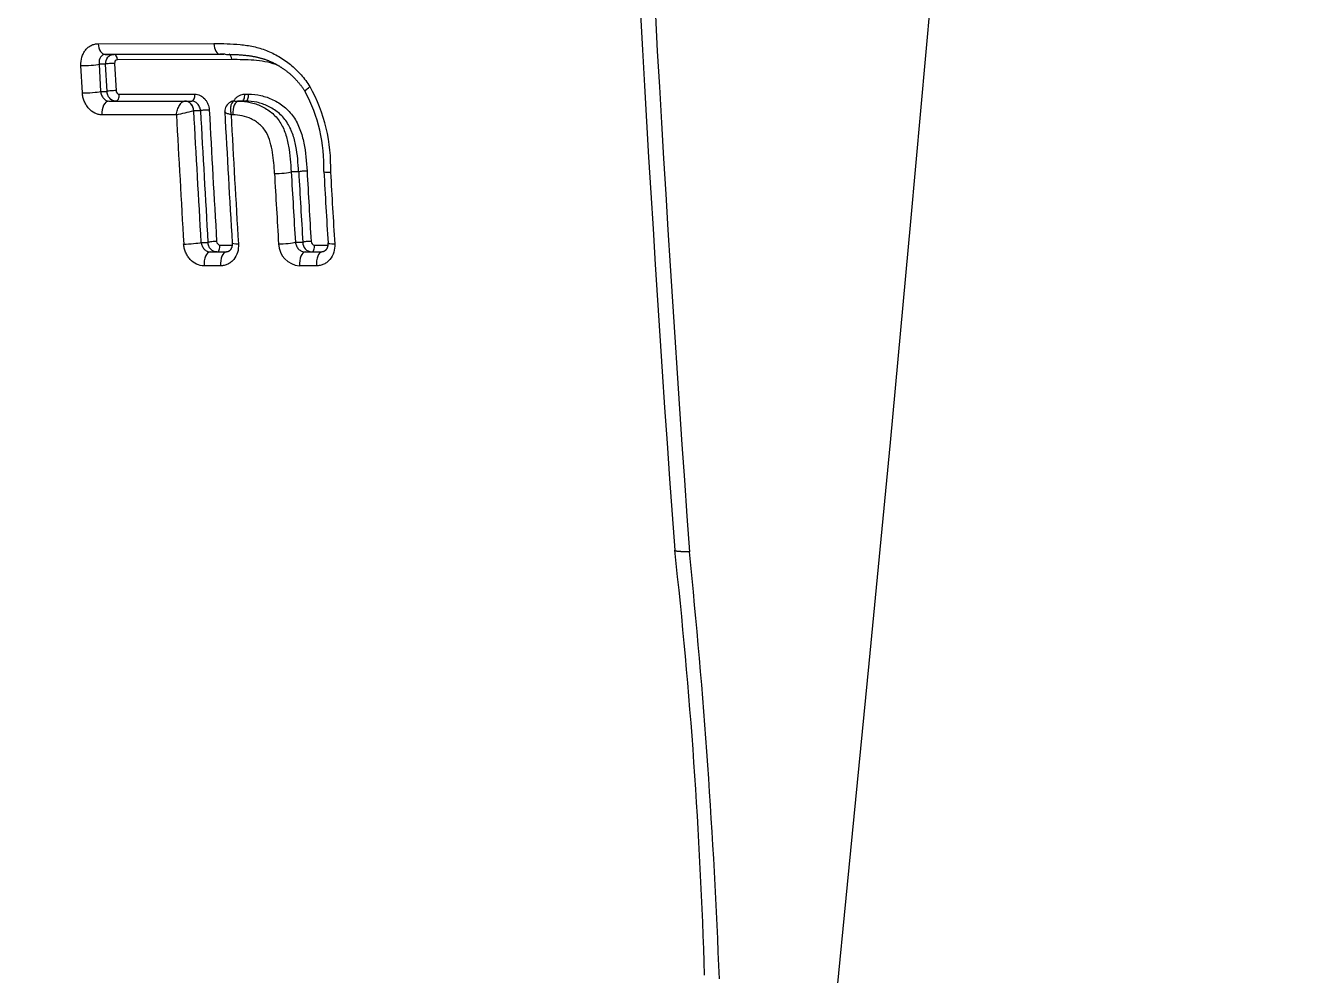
# Model space of a CAD drawing. Header units: millimetres. Extents: x 863 to 5283, y 810 to 2397.
# Drawn here: x 3100.667 to 3101.721, y 1266.351 to 1267.132 of the extents above; entities that cross this region are included whole.
import ezdxf

# ---------------------------------------------------------------- set-up
doc = ezdxf.new("R2010")
doc.units = ezdxf.units.MM
doc.layers.add('Wbudowane', color=175, linetype='Continuous')

# ---------------------------------------------------------------- blocks, each defined once
blk = doc.blocks.new('Z$W@#9123')
for p, q in [((21.4909, 38.5966), (21.4909, 38.6075)), ((21.4966, 38.5888), (21.4966, 38.6026)), ((21.508, 38.5981), (21.508, 38.5842)), ((21.4308, 38.5835), (21.4308, 38.5774)), ((21.4886, 38.5808), (21.4886, 38.5869)), ((21.367, 38.5392), (21.367, 38.5424)), ((21.3726, 38.54), (21.3726, 38.5344)), ((21.3386, 38.5286), (21.3387, 38.4347)), ((21.3726, 38.5312), (21.3726, 38.5344)), ((21.3839, 38.5295), (21.3839, 38.5281)), ((21.491, 38.519), (21.491, 38.5289)), ((21.3255, 38.4189), (21.3254, 38.514)), ((21.3343, 38.4319), (21.3342, 38.5221)), ((21.3342, 38.5189), (21.3343, 38.4246)), ((21.4966, 38.5109), (21.4966, 38.5243)), ((21.508, 38.5194), (21.508, 38.5058)), ((21.4887, 38.5034), (21.4887, 38.5091)), ((21.3671, 38.4362), (21.367, 38.4983)), ((21.3726, 38.49), (21.3726, 38.4957)), ((21.3806, 38.503), (21.3806, 38.4973)), ((21.3806, 38.4973), (21.3806, 38.4973)), ((21.3727, 38.4277), (21.3726, 38.49)), ((21.3726, 38.49), (21.3726, 38.49)), ((21.3839, 38.4831), (21.3839, 38.422)), ((21.3343, 38.4246), (21.3343, 38.4319)), ((21.3417, 38.4324), (21.3641, 38.4336)), ((21.3647, 38.4262), (21.3423, 38.425)), ((21.3423, 38.425), (21.3423, 38.4197)), ((21.3423, 38.4197), (21.3647, 38.4209)), ((21.3647, 38.4209), (21.3647, 38.4262)), ((21.3659, 38.406), (21.3435, 38.4048))]:
    blk.add_line(p, q)
for centre, radius, start, end in [((22.3016, 33.44), 5.4929, 92.1695, 95.8381), ((22.2184, 34.5904), 4.3283, 91.6888, 96.323), ((19.9191, 64.0862), 25.2477, 269.86721, 274.1424), ((19.927, 63.8383), 25.0119, 269.84773, 274.1606), ((21.4267, 38.474), 0.1359, 88.1009, 119.001), ((20.1988, 60.1033), 21.5289, 273.28151, 273.43826), ((21.4252, 38.479), 0.1252, 87.601, 118.7642), ((20.245, 59.3702), 20.7998, 273.26721, 273.42936), ((20.208, 60.0946), 21.5389, 273.25276, 273.40667), ((21.4879, 38.5968), 0.00306, 270.9665, 355.8966), ((21.4887, 38.5948), 0.0079, 269.1746, 355.416), ((20.2079, 60.0672), 21.5184, 273.25794, 273.41208), ((20.2077, 60.143), 21.6002, 273.24604, 273.3996), ((21.4896, 38.5855), 0.0184, 271.1924, 355.946), ((20.208, 60.0841), 21.5552, 273.2556, 273.40964), ((21.375, 38.5312), 0.00242, 180.2878, 203.709), ((21.3809, 38.5312), 0.00834, 180.1361, 205.955), ((21.3809, 38.5312), 0.00832, 205.8694, 273.4878), ((20.2008, 60.3145), 21.8236, 273.10111, 273.38454), ((20.1947, 60.3929), 21.8972, 273.11311, 273.39128), ((20.1973, 60.4073), 21.9291, 273.09155, 273.37411), ((20.1973, 60.3941), 21.9231, 273.09423, 273.37701), ((20.1962, 60.4624), 21.9971, 273.08663, 273.36845), ((20.4955, 38.286), 0.91, 12.5134, 13.4265), ((20.1969, 60.4279), 21.9768, 273.0962, 273.37336)]:
    blk.add_arc(centre, radius, start, end)
for centre, major_axis, ratio, start_param, end_param in [((21.4298, 38.6141), (-0.00057, 0.00998), 0.120157, 3.141585, 4.247607), ((21.4886, 38.6176), (-0.0006, 0.00998), 0.12588, 3.141661, 4.248646), ((21.5066, 38.6026), (0.01, 0.00001), 0.451855, 3.141334, 4.853236), ((21.4308, 38.5881), (0.00028, -0.00499), 0.119732, 4.228739, 5.843472), ((21.4886, 38.5914), (-0.0003, 0.00499), 0.125362, 1.088025, 2.701549), ((21.4916, 38.5943), (-0.005, 0), 0.459772, 3.162168, 4.851424), ((21.5066, 38.5888), (0.01, 0.00001), 0.459231, 3.141333, 4.852863), ((21.4308, 38.5684), (-0.00057, 0.00998), 0.119297, 4.220675, 5.843496), ((21.4886, 38.5717), (-0.00059, 0.00998), 0.124907, 4.221471, 5.843169), ((21.3676, 38.54), (-0.005, 0), 0.490313, 3.141328, 4.83699), ((21.3676, 38.5368), (-0.005, 0), 0.492413, 3.169555, 4.836916), ((21.3392, 38.5261), (-0.005, 0), 0.498903, 4.833794, 6.176798), ((21.3826, 38.5344), (0.01, 0.00001), 0.489508, 3.141328, 4.838373), ((21.3806, 38.531), (0.0072, 0.00349), 0.88796, 2.751638, 3.141573), ((21.4886, 38.5389), (-0.00059, 0.00998), 0.124342, 3.141403, 4.198396), ((21.3242, 38.5189), (0.01, 0), 0.498332, 4.832112, 6.282919), ((21.4887, 38.5137), (0.00029, -0.00499), 0.124114, 4.1718, 5.843216), ((21.4916, 38.5164), (-0.005, 0), 0.510364, 3.152435, 4.849441), ((21.5066, 38.5243), (0.01, 0.00001), 0.499615, 3.141326, 4.851213), ((21.3806, 38.5076), (0.00027, -0.00499), 0.11377, 4.171159, 5.843803), ((21.5066, 38.5109), (0.01, 0.00001), 0.509302, 3.141325, 4.850886), ((21.3676, 38.4957), (-0.005, 0), 0.5218, 3.141322, 4.835996), ((21.3806, 38.49), (0.008, 0), 0.906308, 1.571342, 3.142138), ((21.3806, 38.49), (0.008, 0.00026), 0.906223, 1.541539, 3.113865), ((21.4887, 38.4943), (0.00059, -0.00998), 0.123802, 1.019969, 2.701642), ((21.3393, 38.4319), (-0.005, 0), 0.574684, 4.831828, 6.282904), ((21.3423, 38.4295), (-0.00026, 0.00499), 0.109971, 0.954175, 2.702413), ((21.3647, 38.4307), (-0.00027, 0.00499), 0.112027, 0.954035, 2.702304), ((21.3677, 38.4334), (-0.005, 0), 0.574757, 3.172233, 4.834682), ((21.3243, 38.4246), (0.01, 0.00001), 0.572664, 4.8302, 6.282904), ((21.3423, 38.4106), (0.00052, -0.00999), 0.109858, 0.942492, 2.702419), ((21.3647, 38.4118), (0.00053, -0.00999), 0.111909, 0.942314, 2.702311), ((21.3827, 38.4277), (0.01, 0.00001), 0.572796, 3.141311, 4.836063)]:
    blk.add_ellipse(centre, major_axis=major_axis, ratio=ratio, start_param=start_param, end_param=end_param)
for points, degree in [([(21.7429, 38.9045), (21.7429, 38.9005), (21.7429, 38.8966), (21.7427, 38.8937), (21.7423, 38.8923), (21.7417, 38.8923)], 5), ([(21.3342, 38.5231), (21.3342, 38.5217), (21.3342, 38.5203), (21.3342, 38.5189)], 3)]:
    blk.add_open_spline(points, degree=degree)
for points, knots in [([(21.49, 38.6132), (21.4923, 38.6133), (21.4947, 38.613), (21.499, 38.6117), (21.501, 38.6106), (21.5035, 38.6085), (21.5043, 38.6077), (21.5056, 38.6061), (21.5062, 38.6052), (21.5071, 38.6033), (21.5074, 38.6022), (21.5079, 38.6002), (21.508, 38.5992), (21.508, 38.5981)], [0, 0, 0, 0, 0.25, 0.25, 0.5, 0.5, 0.625, 0.625, 0.75, 0.75, 0.875, 0.875, 1, 1, 1, 1]), ([(21.4892, 38.6076), (21.4893, 38.6076), (21.4895, 38.6076), (21.4898, 38.6076), (21.4902, 38.6076), (21.4905, 38.6076), (21.4909, 38.6076), (21.4912, 38.6075), (21.4915, 38.6075), (21.4918, 38.6074), (21.4922, 38.6073), (21.4925, 38.6072), (21.4928, 38.6071), (21.493, 38.607), (21.4933, 38.6069), (21.4935, 38.6068), (21.4938, 38.6067), (21.494, 38.6065), (21.4943, 38.6064), (21.4945, 38.6062), (21.4947, 38.6061), (21.4949, 38.6059), (21.4951, 38.6057), (21.4953, 38.6056), (21.4955, 38.6053), (21.4957, 38.6051), (21.4958, 38.605), (21.4959, 38.6048), (21.4961, 38.6046), (21.4962, 38.6043), (21.4963, 38.6041), (21.4964, 38.6039), (21.4965, 38.6036), (21.4965, 38.6034), (21.4965, 38.6032), (21.4966, 38.603), (21.4966, 38.6027), (21.4966, 38.6026), (21.4966, 38.6026)], [0, 0, 0, 0, 0.018914, 0.04401, 0.069127, 0.094194, 0.119152, 0.144048, 0.16961, 0.193934, 0.218442, 0.243329, 0.268816, 0.295139, 0.316746, 0.337092, 0.364901, 0.392738, 0.420399, 0.447739, 0.474636, 0.500954, 0.526409, 0.559789, 0.59232, 0.62343, 0.652842, 0.680476, 0.708733, 0.745809, 0.783158, 0.819311, 0.850018, 0.878878, 0.908873, 0.945245, 0.981316, 1, 1, 1, 1]), ([(21.3254, 38.514), (21.3254, 38.5211), (21.3255, 38.5283), (21.3266, 38.5392), (21.3271, 38.5429), (21.3287, 38.55), (21.3297, 38.5536), (21.3317, 38.5588), (21.3325, 38.5605), (21.3342, 38.564), (21.3351, 38.5657), (21.338, 38.5707), (21.3402, 38.5739), (21.3452, 38.5799), (21.348, 38.5828), (21.3541, 38.5882), (21.3573, 38.5906), (21.3608, 38.5928)], [0, 0, 0, 0, 0.25, 0.25, 0.375, 0.375, 0.5, 0.5, 0.5625, 0.5625, 0.625, 0.625, 0.75, 0.75, 0.875, 0.875, 1, 1, 1, 1]), ([(21.3342, 38.5231), (21.3343, 38.5239), (21.3343, 38.5252), (21.3343, 38.5272), (21.3343, 38.5291), (21.3344, 38.5308), (21.3344, 38.5324), (21.3345, 38.534), (21.3346, 38.5356), (21.3347, 38.5371), (21.3349, 38.5386), (21.335, 38.54), (21.3352, 38.5413), (21.3353, 38.5426), (21.3355, 38.5439), (21.3357, 38.5451), (21.3359, 38.5463), (21.3361, 38.5474), (21.3364, 38.5486), (21.3366, 38.5497), (21.3369, 38.5507), (21.3371, 38.5518), (21.3374, 38.5528), (21.3377, 38.5539), (21.338, 38.5549), (21.3383, 38.5558), (21.3387, 38.5568), (21.339, 38.5578), (21.3394, 38.5587), (21.3398, 38.5596), (21.3402, 38.5605), (21.3406, 38.5614), (21.341, 38.5623), (21.3414, 38.5632), (21.3419, 38.5641), (21.3423, 38.565), (21.3428, 38.5659), (21.3433, 38.5667), (21.3438, 38.5676), (21.3444, 38.5685), (21.3449, 38.5693), (21.3455, 38.5701), (21.346, 38.571), (21.3466, 38.5718), (21.3472, 38.5726), (21.3478, 38.5734), (21.3485, 38.5742), (21.3491, 38.575), (21.3498, 38.5758), (21.3504, 38.5766), (21.3511, 38.5773), (21.3518, 38.5781), (21.3525, 38.5788), (21.3532, 38.5795), (21.3539, 38.5802), (21.3546, 38.5809), (21.3554, 38.5816), (21.3561, 38.5823), (21.3569, 38.5829), (21.3577, 38.5836), (21.3584, 38.5842), (21.3592, 38.5849), (21.36, 38.5855), (21.3608, 38.5861), (21.3616, 38.5866), (21.3624, 38.5872), (21.3632, 38.5877), (21.364, 38.5883), (21.3646, 38.5886), (21.3649, 38.5888), (21.3649, 38.5888)], [0, 0, 0, 0, 0.030037, 0.057689, 0.083003, 0.106536, 0.128665, 0.149654, 0.171774, 0.192816, 0.212934, 0.232236, 0.250877, 0.268916, 0.286401, 0.303373, 0.319891, 0.335862, 0.351515, 0.366873, 0.381955, 0.396777, 0.411357, 0.42571, 0.439849, 0.45379, 0.467545, 0.481127, 0.494548, 0.50782, 0.520984, 0.53373, 0.54679, 0.55991, 0.573066, 0.586236, 0.599392, 0.612509, 0.625579, 0.638411, 0.651429, 0.664395, 0.677315, 0.690197, 0.703045, 0.715868, 0.728669, 0.741459, 0.75424, 0.76696, 0.779625, 0.792244, 0.804824, 0.817372, 0.829896, 0.842377, 0.854737, 0.867092, 0.879432, 0.891748, 0.904031, 0.916273, 0.928464, 0.940509, 0.952352, 0.963836, 0.975586, 0.987619, 0.999966, 1, 1, 1, 1]), ([(21.3649, 38.5888), (21.3649, 38.5888), (21.3649, 38.5888), (21.3647, 38.5887), (21.3645, 38.5888), (21.3633, 38.5897), (21.3621, 38.591), (21.3608, 38.5928)], [0, 0, 0, 0, 0.001974, 0.001974, 0.334649, 0.334649, 1, 1, 1, 1]), ([(21.367, 38.5424), (21.367, 38.5458), (21.3674, 38.5492), (21.3685, 38.5542), (21.369, 38.5559), (21.3701, 38.5592), (21.3708, 38.5608), (21.3731, 38.5657), (21.375, 38.5688), (21.3785, 38.5731), (21.3798, 38.5745), (21.3826, 38.577), (21.384, 38.5782), (21.3872, 38.5804), (21.3888, 38.5814), (21.3923, 38.5832), (21.3941, 38.5839), (21.3995, 38.586), (21.4033, 38.587), (21.4147, 38.5893), (21.4224, 38.5899), (21.4302, 38.5904)], [0, 0, 0, 0, 0.125, 0.125, 0.1875, 0.1875, 0.25, 0.25, 0.375, 0.375, 0.4375, 0.4375, 0.5, 0.5, 0.5625, 0.5625, 0.625, 0.625, 0.75, 0.75, 1, 1, 1, 1]), ([(21.4886, 38.5808), (21.4896, 38.5809), (21.4906, 38.5812), (21.4926, 38.5822), (21.4935, 38.5828), (21.4949, 38.5842), (21.4956, 38.5851), (21.4964, 38.5869), (21.4966, 38.5878), (21.4966, 38.5888)], [0, 0, 0, 0, 0.25, 0.25, 0.5, 0.5, 0.75, 0.75, 1, 1, 1, 1]), ([(21.4308, 38.5835), (21.4237, 38.5831), (21.4167, 38.5826), (21.4062, 38.5806), (21.4027, 38.5797), (21.3977, 38.5779), (21.396, 38.5772), (21.3928, 38.5756), (21.3913, 38.5747), (21.3883, 38.5728), (21.387, 38.5717), (21.3844, 38.5694), (21.3832, 38.5681), (21.38, 38.5641), (21.3782, 38.5613), (21.3761, 38.5569), (21.3755, 38.5553), (21.3744, 38.5523), (21.374, 38.5508), (21.373, 38.5462), (21.3726, 38.5431), (21.3726, 38.54)], [0, 0, 0, 0, 0.250083, 0.250083, 0.375125, 0.375125, 0.437645, 0.437645, 0.500166, 0.500166, 0.562687, 0.562687, 0.625208, 0.625208, 0.750249, 0.750249, 0.81277, 0.81277, 0.875291, 0.875291, 1, 1, 1, 1]), ([(21.3726, 38.5344), (21.3726, 38.5375), (21.373, 38.5407), (21.3744, 38.5468), (21.3754, 38.5499), (21.3782, 38.5558), (21.38, 38.5587), (21.3843, 38.5639), (21.3869, 38.5662), (21.3928, 38.5701), (21.396, 38.5715), (21.4028, 38.5738), (21.4063, 38.5746), (21.4167, 38.5765), (21.4238, 38.577), (21.4308, 38.5774)], [0, 0, 0, 0, 0.124434, 0.124434, 0.249515, 0.249515, 0.374596, 0.374596, 0.499676, 0.499676, 0.624757, 0.624757, 0.749838, 0.749838, 1, 1, 1, 1]), ([(21.3434, 38.5668), (21.3431, 38.5662), (21.3429, 38.5655), (21.3406, 38.5589), (21.3396, 38.5528), (21.3386, 38.5407), (21.3386, 38.5346), (21.3386, 38.5286)], [0, 0, 0, 0, 0.050791, 0.050791, 0.525396, 0.525396, 1, 1, 1, 1]), ([(21.4321, 38.5637), (21.4264, 38.5634), (21.4206, 38.563), (21.412, 38.5616), (21.4092, 38.561), (21.4036, 38.5594), (21.4008, 38.5583), (21.397, 38.5562), (21.3958, 38.5553), (21.3936, 38.5535), (21.3927, 38.5525), (21.3908, 38.5504), (21.39, 38.5493), (21.3885, 38.547), (21.3879, 38.5458), (21.3861, 38.5422), (21.3853, 38.5397), (21.3842, 38.5346), (21.3839, 38.5321), (21.3839, 38.5295)], [0, 0, 0, 0, 0.25, 0.25, 0.375, 0.375, 0.5, 0.5, 0.5625, 0.5625, 0.625, 0.625, 0.6875, 0.6875, 0.75, 0.75, 0.875, 0.875, 1, 1, 1, 1]), ([(21.3727, 38.5302), (21.372, 38.5306), (21.3714, 38.531), (21.3702, 38.5319), (21.3697, 38.5325), (21.3687, 38.5336), (21.3683, 38.5343), (21.3673, 38.5363), (21.367, 38.5377), (21.367, 38.5392)], [0, 0, 0, 0, 0.19125, 0.19125, 0.393437, 0.393437, 0.595625, 0.595625, 1, 1, 1, 1]), ([(21.3728, 38.5302), (21.3731, 38.5296), (21.3736, 38.5291), (21.3749, 38.5283), (21.3758, 38.5279), (21.3778, 38.5276), (21.379, 38.5275), (21.3814, 38.5276), (21.3826, 38.5278), (21.3839, 38.5281)], [0, 0, 0, 0, 0.25, 0.25, 0.5, 0.5, 0.75, 0.75, 1, 1, 1, 1]), ([(21.3839, 38.5281), (21.3836, 38.527), (21.3833, 38.526), (21.3827, 38.5244), (21.3824, 38.5238), (21.3819, 38.523), (21.3817, 38.5229), (21.3814, 38.5229)], [0, 0, 0, 0, 0.3528292, 0.3528292, 0.7056585, 0.7056585, 1, 1, 1, 1]), ([(21.4892, 38.529), (21.4893, 38.529), (21.4895, 38.529), (21.4898, 38.529), (21.4901, 38.529), (21.4905, 38.529), (21.4908, 38.5289), (21.4911, 38.5289), (21.4915, 38.5288), (21.4918, 38.5288), (21.4921, 38.5287), (21.4924, 38.5286), (21.4927, 38.5286), (21.493, 38.5285), (21.4933, 38.5283), (21.4935, 38.5282), (21.4938, 38.5281), (21.494, 38.528), (21.4943, 38.5279), (21.4945, 38.5277), (21.4948, 38.5276), (21.4949, 38.5274), (21.4951, 38.5273), (21.4953, 38.5271), (21.4955, 38.5269), (21.4957, 38.5267), (21.4958, 38.5266), (21.4959, 38.5264), (21.4961, 38.5262), (21.4962, 38.5261), (21.4963, 38.5259), (21.4964, 38.5256), (21.4965, 38.5254), (21.4965, 38.5253), (21.4966, 38.5251), (21.4966, 38.5248), (21.4966, 38.5246), (21.4966, 38.5244), (21.4966, 38.5243), (21.4966, 38.5243)], [0, 0, 0, 0, 0.011881, 0.036028, 0.060234, 0.084402, 0.108434, 0.132256, 0.156139, 0.180918, 0.204313, 0.227985, 0.252147, 0.27704, 0.302922, 0.324803, 0.347274, 0.373733, 0.400251, 0.426722, 0.453045, 0.479149, 0.502014, 0.526038, 0.558585, 0.59016, 0.620303, 0.648846, 0.675752, 0.702593, 0.741825, 0.780624, 0.813324, 0.843908, 0.876242, 0.913659, 0.95321, 0.992209, 1, 1, 1, 1]), ([(21.49, 38.5341), (21.4924, 38.5342), (21.4948, 38.534), (21.4991, 38.5326), (21.5011, 38.5316), (21.5036, 38.5295), (21.5043, 38.5288), (21.5056, 38.5271), (21.5062, 38.5263), (21.5071, 38.5244), (21.5075, 38.5234), (21.5079, 38.5214), (21.508, 38.5204), (21.508, 38.5194)], [0, 0, 0, 0, 0.25, 0.25, 0.5, 0.5, 0.625, 0.625, 0.75, 0.75, 0.875, 0.875, 1, 1, 1, 1]), ([(21.488, 38.5162), (21.4888, 38.5162), (21.4895, 38.5166), (21.4906, 38.5176), (21.491, 38.5183), (21.491, 38.519)], [0, 0, 0, 0, 0.5, 0.5, 1, 1, 1, 1]), ([(21.4966, 38.5163), (21.4966, 38.5145), (21.4958, 38.5127), (21.4936, 38.5107), (21.4927, 38.5101), (21.4907, 38.5094), (21.4897, 38.5092), (21.4887, 38.5091)], [0, 0, 0, 0, 0.495115, 0.495115, 0.747557, 0.747557, 1, 1, 1, 1]), ([(21.367, 38.4983), (21.367, 38.4997), (21.3674, 38.5012), (21.3687, 38.504), (21.3696, 38.5053), (21.3714, 38.5069), (21.3721, 38.5074), (21.3735, 38.5083), (21.3743, 38.5087), (21.3766, 38.5096), (21.3783, 38.51), (21.38, 38.5101)], [0, 0, 0, 0, 0.25, 0.25, 0.5, 0.5, 0.625, 0.625, 0.75, 0.75, 1, 1, 1, 1]), ([(21.4887, 38.5034), (21.4897, 38.5035), (21.4907, 38.5038), (21.4926, 38.5047), (21.4935, 38.5053), (21.495, 38.5067), (21.4956, 38.5075), (21.4964, 38.5092), (21.4966, 38.51), (21.4966, 38.5109)], [0, 0, 0, 0, 0.25, 0.25, 0.5, 0.5, 0.75, 0.75, 1, 1, 1, 1]), ([(21.508, 38.5058), (21.508, 38.5038), (21.5076, 38.5017), (21.5058, 38.4978), (21.5044, 38.496), (21.5019, 38.4937), (21.501, 38.493), (21.499, 38.4917), (21.498, 38.4912), (21.4958, 38.4903), (21.4947, 38.4899), (21.4924, 38.4894), (21.4912, 38.4892), (21.49, 38.4891)], [0, 0, 0, 0, 0.25, 0.25, 0.5, 0.5, 0.625, 0.625, 0.75, 0.75, 0.875, 0.875, 1, 1, 1, 1]), ([(21.3806, 38.503), (21.3796, 38.5029), (21.3786, 38.5027), (21.3766, 38.5018), (21.3757, 38.5013), (21.3742, 38.4999), (21.3736, 38.4991), (21.3728, 38.4974), (21.3726, 38.4965), (21.3726, 38.4957)], [0, 0, 0, 0, 0.25, 0.25, 0.5, 0.5, 0.75, 0.75, 1, 1, 1, 1]), ([(21.3839, 38.4831), (21.3825, 38.4833), (21.3811, 38.4836), (21.3784, 38.4845), (21.3772, 38.485), (21.3751, 38.4863), (21.3742, 38.487), (21.373, 38.4885), (21.3727, 38.4893), (21.3726, 38.49)], [0, 0, 0, 0, 0.25, 0.25, 0.5, 0.5, 0.75, 0.75, 1, 1, 1, 1]), ([(21.3423, 38.425), (21.3402, 38.425), (21.3381, 38.4257), (21.3359, 38.4276), (21.3353, 38.4283), (21.3345, 38.43), (21.3343, 38.4309), (21.3343, 38.4319)], [0, 0, 0, 0, 0.5, 0.5, 0.75, 0.75, 1, 1, 1, 1]), ([(21.3387, 38.4347), (21.3387, 38.4341), (21.339, 38.4334), (21.3401, 38.4326), (21.3409, 38.4324), (21.3417, 38.4324)], [0, 0, 0, 0, 0.5, 0.5, 1, 1, 1, 1]), ([(21.3641, 38.4336), (21.3648, 38.4336), (21.3656, 38.4339), (21.3667, 38.4349), (21.3671, 38.4356), (21.3671, 38.4362)], [0, 0, 0, 0, 0.5, 0.5, 1, 1, 1, 1]), ([(21.3727, 38.4333), (21.3726, 38.4314), (21.3718, 38.4297), (21.3696, 38.4277), (21.3687, 38.4272), (21.3668, 38.4264), (21.3657, 38.4262), (21.3647, 38.4262)], [0, 0, 0, 0, 0.495192, 0.495192, 0.747596, 0.747596, 1, 1, 1, 1]), ([(21.3343, 38.4246), (21.3343, 38.423), (21.3352, 38.4217), (21.338, 38.4199), (21.3401, 38.4194), (21.3423, 38.4197)], [0, 0, 0, 0, 0.5, 0.5, 1, 1, 1, 1]), ([(21.3647, 38.4209), (21.3657, 38.421), (21.3668, 38.4213), (21.3687, 38.4221), (21.3696, 38.4227), (21.3711, 38.4239), (21.3717, 38.4247), (21.3725, 38.4262), (21.3727, 38.4269), (21.3727, 38.4277)], [0, 0, 0, 0, 0.25, 0.25, 0.5, 0.5, 0.75, 0.75, 1, 1, 1, 1]), ([(21.3839, 38.422), (21.3839, 38.421), (21.3838, 38.42), (21.3833, 38.4181), (21.383, 38.4171), (21.3817, 38.4143), (21.3803, 38.4126), (21.3779, 38.4104), (21.3769, 38.4097), (21.375, 38.4085), (21.3739, 38.4079), (21.3717, 38.4071), (21.3706, 38.4067), (21.3683, 38.4062), (21.3671, 38.406), (21.3659, 38.406)], [0, 0, 0, 0, 0.125, 0.125, 0.25, 0.25, 0.5, 0.5, 0.625, 0.625, 0.75, 0.75, 0.875, 0.875, 1, 1, 1, 1]), ([(21.3435, 38.4048), (21.3411, 38.4047), (21.3387, 38.405), (21.3354, 38.4059), (21.3344, 38.4064), (21.3324, 38.4074), (21.3315, 38.4079), (21.3299, 38.4092), (21.3291, 38.41), (21.3278, 38.4115), (21.3273, 38.4124), (21.3264, 38.4141), (21.3261, 38.4151), (21.3256, 38.417), (21.3255, 38.4179), (21.3255, 38.4189)], [0, 0, 0, 0, 0.25, 0.25, 0.375, 0.375, 0.5, 0.5, 0.625, 0.625, 0.75, 0.75, 0.875, 0.875, 1, 1, 1, 1])]:
    blk.add_open_spline(points, degree=3, knots=knots)
blk = doc.blocks.new('Z$W@#8064')
for radius, start, end in [(70.8095, 251.130732, 289.039506), (74.8095, 247.274217, 292.891109)]:
    blk.add_arc((34.9005, 84.3318, 3.9752), radius, start, end)

msp = doc.modelspace()

# ---------------------------------------------------------------- block references
at = {"layer": 'Wbudowane'}
for name, p, rotation in [('Z$W@#8064', (3115.2098, 1238.5172), 90), ('Z$W@#9123', (3062.3072, 1288.4422), -90.00000000000001)]:
    msp.add_blockref(name, p, dxfattribs=dict(at, rotation=rotation))

doc.saveas('drawing.dxf')
